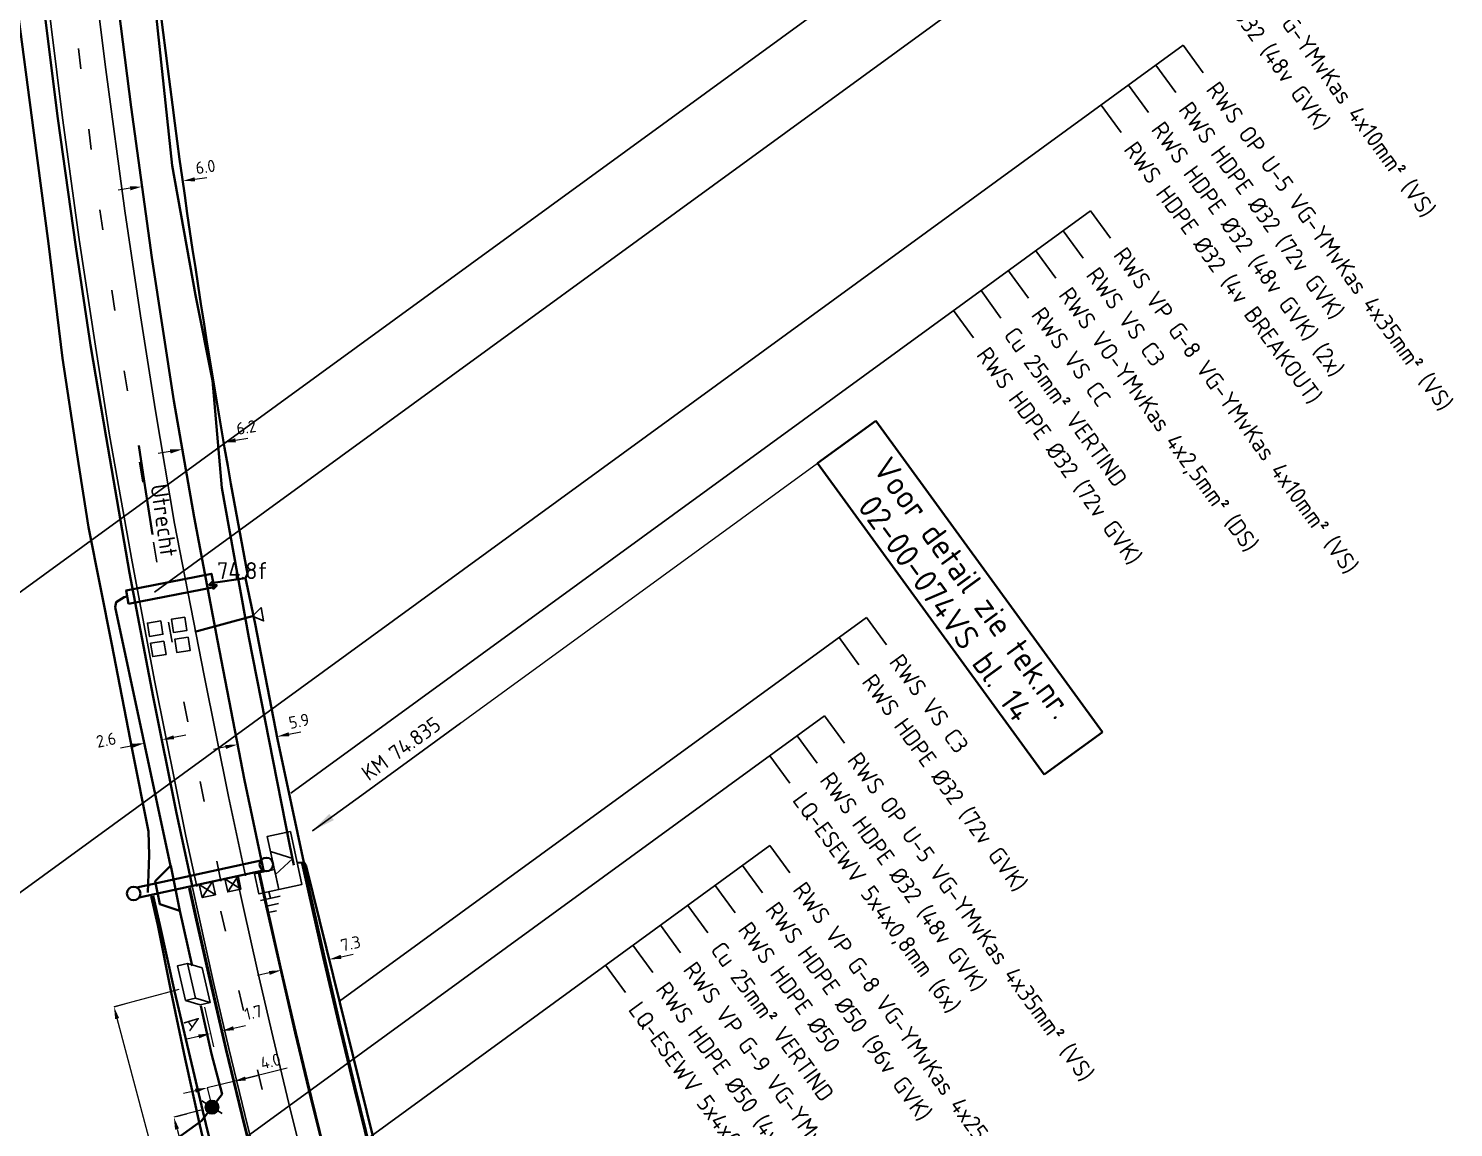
# Model space of a CAD drawing. Header units: metres. Extents: x 134219 to 139178, y 438661 to 444352.
# Drawn here: x 135683.4 to 135893.6, y 442884.6 to 443046.7 of the extents above; entities that cross this region are included whole.
import ezdxf
from ezdxf.enums import TextEntityAlignment as Align

# ---------------------------------------------------------------- set-up
doc = ezdxf.new("R2010")
doc.units = ezdxf.units.M
doc.linetypes.add('13strp', pattern=[4, 1, -3])
doc.linetypes.add('39strp', pattern=[12, 3, -9])
doc.layers.get('DEFPOINTS').update_dxf_attribs({"color": 193})
for name, color, linetype, lineweight in [('N-WE-AM-KILOMETRERING-S', 7, 'Continuous', 25), ('N-WE-KL-DATA-S', 10, 'Continuous', 25), ('N-WE-KL-DATA-T18', 1, 'Continuous', 18), ('N-WE-KL-DATA-T25', 7, 'Continuous', 25), ('N-WE-KL-DATA_GLASVEZEL_HULPSTUK-S', 90, 'Continuous', 25), ('N-WE-KL-ET_HULPSTUK_MOF-S', 10, 'Continuous', 25), ('N-WE-KL-ET_LS_OV-T35', 3, 'Continuous', 35), ('N-WE-KL-ET_LS_OV_KABEL-G', 10, 'KL-LS-OV-N', 35), ('N-WE-KL-ET_LS_OV_KABEL-M', 7, 'Continuous', 18), ('N-WE-KL-ET_LS_OV_KABEL-T25', 7, 'Continuous', 25), ('N-WE-KL-ET_MANTELBUIS-G', 10, 'Continuous', 35), ('N-WE-KL-MONITORING-S', 10, 'Continuous', 25), ('N-WE-KL-MONITORING-T18', 1, 'Continuous', 25), ('N-WE-VW-BEWEGWIJZERING_DRAAGCONSTRUCTIE_PORTAAL-G', 7, 'Continuous', 35), ('N-WE-VW-VS-S', 160, 'Continuous', 25), ('Utd-ondergr-bs', 8, 'Continuous', 35), ('Utd-ondergr-nw', 8, '13strp', 35), ('X-XX-AL-AANPIJLING-G', 7, 'Continuous', 18), ('X-XX-AL-AANPIJLING-S', 7, 'Continuous', 25)]:
    doc.layers.add(name, color=color, linetype=linetype, lineweight=lineweight)
for name, color, linetype in [('N-WE-KL-MONITORING-T25', 2, 'Continuous'), ('Utd-weg-bs', 8, 'Continuous'), ('Utd-weg-nw', 8, 'Continuous')]:
    doc.layers.add(name, color=color, linetype=linetype)
doc.styles.add('dtm a2ee v011$0$rtw_iso', font='NLCS-ISO.ttf')
doc.styles.add('ISO18', font='NLCS-ISO.ttf')
doc.styles.add('ISO25', font='NLCS-ISO.ttf')
doc.styles.add('NLCS-ISO', font='NLCS-ISO.ttf')
doc.styles.add('NLCS_18', font='NLCS-ISO.ttf', dxfattribs={"height": 1.8})
doc.linetypes.add('KL-LS-OV-N', pattern='A,4,-1,[103,NLCS.SHX,S=0.75,R=0,X=0,Y=0],-1,4,-1.5,["0V",Standard,S=1,R=0,X=0,Y=-0.5],-3', length=14.5)
doc.dimstyles.new('NLCS_t18_pijl_Dimension_l3_h1', dxfattribs={"dimtxt": 1.8, "dimasz": 1.8, "dimexe": 2, "dimexo": 2, "dimgap": 0.7, "dimtad": 1, "dimdec": 1, "dimzin": 0, "dimdsep": 46, "dimtxsty": 'NLCS_18', "dimcen": 2.5, "dimdle": 2, "dimclrd": 256, "dimclre": 256, "dimclrt": 256, "dimadec": 1, "dimazin": 0, "dimtfac": 1, "dimtdec": 1, "dimtofl": 0, "dimtmove": 1, "dimatfit": 0, "dimfxl": 0, "dimtolj": 1, "dimtzin": 0, "dimlwd": 18, "dimlwe": 18, "dimarcsym": 0})
doc.dimstyles.new('UTD', dxfattribs={"dimtxt": 1.8, "dimasz": 1.8, "dimexe": 0, "dimexo": 0, "dimgap": 0.5, "dimtad": 1, "dimdec": 1, "dimzin": 1, "dimdsep": 46, "dimtxsty": 'ISO18', "dimcen": 2.5, "dimclrd": 256, "dimclre": 256, "dimclrt": 1, "dimadec": 0, "dimazin": 0, "dimtfac": 1, "dimtdec": 1, "dimtmove": 0, "dimatfit": 3, "dimfxl": 0, "dimlwd": -1, "dimlwe": -1, "dimarcsym": 0})

# ---------------------------------------------------------------- blocks, each defined once
blk = doc.blocks.new('SKL-DATA_GLASVEZEL_KABELPUT_RECHTHOEKIG')
at = {"color": 0, "linetype": 'ByBlock'}
for points in [[(-3.75, -0.87), (-2.62, 1.08), (2.63, 1.08), (1.5, -0.87)], [(2.63, 1.08), (2.63, -0.42), (1.5, -2.37)], [(-3.75, -0.87), (1.5, -0.87), (1.5, -2.37), (-3.75, -2.37), (-3.75, -0.87)]]:
    blk.add_lwpolyline(points, dxfattribs=at)
at = {"layer": 'N-WE-KL-DATA-T18', "linetype": 'ByBlock', "style": 'NLCS-ISO', "flags": 1}
for tag, p in [('OMSCHRIJVING_LEGENDA', (-0.56, -8.32)), ('LOCATIE', (-0.56, -12.11)), ('TYPE_HANDHOLE', (-0.56, -15.89)), ('TYPE_GCO', (-0.56, -19.68)), ('BPS-CODERING', (-0.56, -23.46)), ('POSITIE_X', (-0.56, -27.24)), ('POSITIE_Y', (-0.56, -31.03)), ('OVERIGE_OPMERKING(EN)_1', (-0.56, -34.81)), ('OVERIGE_OPMERKING(EN)_2', (-0.56, -38.6))]:
    blk.add_attdef(tag, p, '', height=1.8, dxfattribs=at)
at = {"layer": 'N-WE-KL-DATA-T25', "linetype": 'ByBlock', "style": 'NLCS-ISO'}
blk.add_attdef('TYPE_SYMBOOL', text='', height=2.5, dxfattribs=at).set_placement((15.35, -0.13), align=Align.MIDDLE_CENTER)
blk = doc.blocks.new('SKL-ET_HULP_MOF_VERBINDING_HDPE-SO')
at = {"ltscale": 10}
h = blk.add_hatch(color=256, dxfattribs=at)
edge = h.paths.add_edge_path()
edge.add_arc((0, 0), 1, 0, 360)
blk.add_line((-1.25, -1.25), (1.25, 1.25))
blk.add_circle((0, 0), 1)
at = {"layer": 'N-WE-KL-MONITORING-T18', "style": 'ISO18', "flags": 1}
for tag, p in [('OMSCHRIJVING_LEGENDA', (0, -8.43)), ('LOCATIE', (0, -12.22)), ('VAN', (0, -16)), ('NAAR', (0, -19.78)), ('OVERIGE_OPMERKING(EN)_1', (0, -23.57)), ('OVERIGE_OPMERKING(EN)_2', (0, -27.35))]:
    blk.add_attdef(tag, p, '', height=1.8, dxfattribs=at)
at = {"layer": 'N-WE-KL-MONITORING-T25', "style": 'ISO25'}
blk.add_attdef('SOORT_KOPPELING', (0, 2.71), '', height=2.25, dxfattribs=at)
blk = doc.blocks.new('*D239')
at = {"layer": 'DEFPOINTS', "color": 0, "transparency": 16777216}
for p in [(135695.98, 442902.4), (135695.98, 442902.4), (135708.95, 442853.79)]:
    blk.add_point(p, dxfattribs=at)
at = {"layer": 'N-WE-KL-ET_LS_OV_KABEL-M', "lineweight": 18, "transparency": 16777216}
for p, q in [((135695.98, 442902.4), (135697.91, 442902.91)), ((135708.95, 442853.79), (135707.02, 442853.28))]:
    blk.add_line(p, q, dxfattribs=at)
at = {"layer": 'N-WE-KL-ET_LS_OV_KABEL-M', "linetype": 'Continuous', "lineweight": 18, "transparency": 16777216}
blk.add_line((135708.49, 442855.53), (135696.44, 442900.66), dxfattribs=at)
at = {"layer": 'N-WE-KL-ET_LS_OV_KABEL-M', "transparency": 16777216}
for points in [[(135696.73, 442900.74), (135696.15, 442900.58), (135695.98, 442902.4)], [(135708.78, 442855.61), (135708.2, 442855.45), (135708.95, 442853.79)]]:
    blk.add_solid(points, dxfattribs=at)
at = {"layer": 'N-WE-KL-ET_LS_OV_KABEL-M', "transparency": 16777216, "insert": (135704.01, 442878.51), "char_height": 1.8, "attachment_point": 5, "rotation": 284.9451, "style": 'NLCS_18'}
blk.add_mtext('\\A1;50.3', dxfattribs=at)
blk = doc.blocks.new('*D240')
at = {"layer": 'DEFPOINTS', "color": 0, "transparency": 16777216}
for p in [(135704.81, 442886.09, 1.48), (135713.13, 442854.91, 1.48), (135713.13, 442854.91)]:
    blk.add_point(p, dxfattribs=at)
at = {"layer": 'N-WE-KL-ET_LS_OV_KABEL-M', "lineweight": 18, "transparency": 16777216}
for p, q in [((135705.19, 442886.19), (135706.74, 442886.6)), ((135713.51, 442855.01), (135715.07, 442855.42))]:
    blk.add_line(p, q, dxfattribs=at)
at = {"layer": 'N-WE-KL-ET_LS_OV_KABEL-M', "linetype": 'Continuous', "lineweight": 18, "transparency": 16777216}
blk.add_line((135705.28, 442884.35), (135712.67, 442856.65), dxfattribs=at)
at = {"layer": 'N-WE-KL-ET_LS_OV_KABEL-M', "transparency": 16777216}
for points in [[(135705.57, 442884.43), (135704.99, 442884.27), (135704.81, 442886.09)], [(135712.96, 442856.72), (135712.38, 442856.57), (135713.13, 442854.91)]]:
    blk.add_solid(points, dxfattribs=at)
at = {"layer": 'N-WE-KL-ET_LS_OV_KABEL-M', "transparency": 16777216, "insert": (135710.52, 442870.91), "char_height": 1.8, "attachment_point": 5, "rotation": 284.9451, "style": 'NLCS_18'}
blk.add_mtext('\\A1;32.3', dxfattribs=at)
blk = doc.blocks.new('*D241')
at = {"layer": 'DEFPOINTS', "color": 0, "transparency": 16777216}
for p in [(135710.22, 442898.44), (135710.22, 442898.44), (135711.86, 442898.82)]:
    blk.add_point(p, dxfattribs=at)
at = {"layer": 'N-WE-KL-ET_LS_OV_KABEL-M', "linetype": 'Continuous', "lineweight": 18, "transparency": 16777216}
for p, q in [((135713.61, 442899.23), (135715.37, 442899.65)), ((135708.47, 442898.03), (135706.72, 442897.62))]:
    blk.add_line(p, q, dxfattribs=at)
at = {"layer": 'N-WE-KL-ET_LS_OV_KABEL-M', "lineweight": 18, "transparency": 16777216}
for p, q in [((135710.22, 442898.44), (135710.68, 442896.49)), ((135711.86, 442898.82), (135712.32, 442896.88))]:
    blk.add_line(p, q, dxfattribs=at)
at = {"layer": 'N-WE-KL-ET_LS_OV_KABEL-M', "transparency": 16777216}
for points in [[(135713.55, 442899.53), (135713.68, 442898.94), (135711.86, 442898.82)], [(135708.4, 442898.32), (135708.54, 442897.74), (135710.22, 442898.44)]]:
    blk.add_solid(points, dxfattribs=at)
at = {"layer": 'N-WE-KL-ET_LS_OV_KABEL-M', "transparency": 16777216, "insert": (135716.54, 442901.56), "char_height": 1.8, "attachment_point": 5, "rotation": 13.2074, "style": 'NLCS_18'}
blk.add_mtext('\\A1;1.7', dxfattribs=at)
blk = doc.blocks.new('*D242')
at = {"layer": 'DEFPOINTS', "color": 0, "transparency": 16777216}
for p in [(135713.63, 442891.39), (135709.74, 442890.44), (135709.74, 442890.44)]:
    blk.add_point(p, dxfattribs=at)
at = {"layer": 'N-WE-KL-ET_LS_OV_KABEL-M', "linetype": 'Continuous', "lineweight": 18, "transparency": 16777216}
for p, q in [((135721.51, 442893.32), (135713.63, 442891.39)), ((135713.63, 442891.39), (135709.74, 442890.44)), ((135715.38, 442891.82), (135717.13, 442892.24)), ((135707.99, 442890.01), (135706.25, 442889.59))]:
    blk.add_line(p, q, dxfattribs=at)
at = {"layer": 'N-WE-KL-ET_LS_OV_KABEL-M', "lineweight": 18, "transparency": 16777216}
for p, q in [((135713.63, 442891.39), (135714.1, 442889.45)), ((135709.74, 442890.44), (135710.22, 442888.5))]:
    blk.add_line(p, q, dxfattribs=at)
at = {"layer": 'N-WE-KL-ET_LS_OV_KABEL-M', "transparency": 16777216}
for points in [[(135715.31, 442892.11), (135715.45, 442891.53), (135713.63, 442891.39)], [(135707.92, 442890.31), (135708.07, 442889.72), (135709.74, 442890.44)]]:
    blk.add_solid(points, dxfattribs=at)
at = {"layer": 'N-WE-KL-ET_LS_OV_KABEL-M', "transparency": 16777216, "insert": (135719.06, 442894.36), "char_height": 1.8, "attachment_point": 5, "rotation": 13.7183, "style": 'NLCS_18'}
blk.add_mtext('\\A1;4.0', dxfattribs=at)
blk = doc.blocks.new('*D255')
at = {"layer": 'DEFPOINTS', "color": 0, "transparency": 16777216}
for p in [(135720.65, 442907.79), (135727.73, 442909.38), (135727.73, 442909.38)]:
    blk.add_point(p, dxfattribs=at)
at = {"layer": 'N-WE-KL-ET_LS_OV_KABEL-M', "lineweight": 18, "transparency": 16777216}
for p, q in [((135720.65, 442907.79), (135720.21, 442909.74)), ((135727.73, 442909.38), (135727.29, 442911.33))]:
    blk.add_line(p, q, dxfattribs=at)
at = {"layer": 'N-WE-KL-ET_LS_OV_KABEL-M', "linetype": 'Continuous', "lineweight": 18, "transparency": 16777216}
for p, q in [((135729.49, 442909.77), (135731.24, 442910.17)), ((135718.89, 442907.39), (135717.14, 442907))]:
    blk.add_line(p, q, dxfattribs=at)
at = {"layer": 'N-WE-KL-ET_LS_OV_KABEL-M', "transparency": 16777216}
for points in [[(135729.42, 442910.07), (135729.55, 442909.48), (135727.73, 442909.38)], [(135718.83, 442907.68), (135718.96, 442907.1), (135720.65, 442907.79)]]:
    blk.add_solid(points, dxfattribs=at)
at = {"layer": 'N-WE-KL-ET_LS_OV_KABEL-M', "transparency": 16777216, "insert": (135730.89, 442911.73), "char_height": 1.8, "attachment_point": 5, "rotation": 12.678, "style": 'NLCS_18'}
blk.add_mtext('\\A1;7.3', dxfattribs=at)
blk = doc.blocks.new('SVW-VS_KAST_OS DS_TUSSEN A POOT PORTAAL-SO')
blk.add_lwpolyline([(-4, 3.5), (4, 3.5), (4, 0), (-4, 0), (-4, 3.5)])
blk.add_lwpolyline([(-1.75, 0), (1.75, 0), (0, 3)], close=True)
blk = doc.blocks.new('SKL-MONITORING_MEETPUNT_AARDING')
for points in [[(-1.5, 1.5), (1.5, 1.5), (1.5, -1.5), (-1.5, -1.5), (-1.5, 1.5)], [(0, -1.5), (0, -2.5)], [(1.5, -2.5), (-1.5, -2.5)], [(1, -3.5), (-1, -3.5)], [(-0.5, -4.5), (0.5, -4.5)]]:
    blk.add_lwpolyline(points)
blk = doc.blocks.new('SKL-DATA_SIGNAALGEVER-SO')
blk.add_lwpolyline([(-1, 2), (-1, 0), (1, 0), (1, 2)], close=True)
blk = doc.blocks.new('SVW-VS_KAST_LUSKOPPELKAST-SO')
blk.add_lwpolyline([(0, 1.5), (-1, 0), (1, 0)], close=True)
blk = doc.blocks.new('SAL-AM_KILOMETRERING-SO (1)')
blk.add_lwpolyline([(10, 0), (19, 0), (37, 0)])
at = {"style": 'NLCS-ISO'}
blk.add_text('KM', height=2.25, dxfattribs=at).set_placement((21, 1))
blk.add_attdef('KM', (26, 1), '', height=2.25, dxfattribs=at)
blk = doc.blocks.new('SKL-DATA_SIGNAALGEVER_STATISCH-SO')
blk.add_lwpolyline([(0, 1), (0, -1), (2, -1), (2, 1)], close=True)
for points in [[(2, 1), (0, -1)], [(0, 1), (2, -1)]]:
    blk.add_lwpolyline(points)
blk = doc.blocks.new('dtm a2ee v011$0$hecto-flat-141')
at = {"layer": 'Utd-ondergr-bs'}
for p, q in [((0, 0.625), (-0.625, 0)), ((-0.625, 0), (0.625, 0)), ((0, -0.625), (0, 0.625)), ((0.625, 0), (0, -0.625))]:
    blk.add_line(p, q, dxfattribs=at)
blk = doc.blocks.new('*D620')
at = {"layer": 'DEFPOINTS', "color": 0, "transparency": 16777216}
for p in [(135700.14, 443023.41), (135700.14, 443023.41), (135706.11, 443024.24)]:
    blk.add_point(p, dxfattribs=at)
at = {"layer": 'N-WE-KL-ET_LS_OV_KABEL-M', "lineweight": 18, "transparency": 16777216}
for p, q in [((135700.14, 443023.41), (135699.86, 443025.39)), ((135706.11, 443024.24), (135705.83, 443026.23))]:
    blk.add_line(p, q, dxfattribs=at)
at = {"layer": 'N-WE-KL-ET_LS_OV_KABEL-M', "linetype": 'Continuous', "lineweight": 18, "transparency": 16777216}
for p, q in [((135698.36, 443023.16), (135696.57, 443022.91)), ((135707.9, 443024.49), (135709.68, 443024.74))]:
    blk.add_line(p, q, dxfattribs=at)
at = {"layer": 'N-WE-KL-ET_LS_OV_KABEL-M', "transparency": 16777216}
for points in [[(135698.31, 443023.45), (135698.4, 443022.86), (135700.14, 443023.41)], [(135707.85, 443024.79), (135707.94, 443024.2), (135706.11, 443024.24)]]:
    blk.add_solid(points, dxfattribs=at)
at = {"layer": 'N-WE-KL-ET_LS_OV_KABEL-M', "transparency": 16777216, "insert": (135709.47, 443026.33), "char_height": 1.8, "attachment_point": 5, "rotation": 7.9811, "style": 'NLCS_18'}
blk.add_mtext('\\A1;6.0', dxfattribs=at)
blk = doc.blocks.new('*D621')
at = {"layer": 'DEFPOINTS', "color": 0, "transparency": 16777216}
for p in [(135712.15, 442985.69), (135706.05, 442984.64), (135706.05, 442984.64)]:
    blk.add_point(p, dxfattribs=at)
at = {"layer": 'N-WE-KL-ET_LS_OV_KABEL-M', "lineweight": 18, "transparency": 16777216}
for p, q in [((135712.15, 442985.69), (135712.49, 442983.72)), ((135706.05, 442984.64), (135706.39, 442982.67))]:
    blk.add_line(p, q, dxfattribs=at)
at = {"layer": 'N-WE-KL-ET_LS_OV_KABEL-M', "linetype": 'Continuous', "lineweight": 18, "transparency": 16777216}
for p, q in [((135713.92, 442986), (135715.7, 442986.31)), ((135704.28, 442984.33), (135702.5, 442984.02))]:
    blk.add_line(p, q, dxfattribs=at)
at = {"layer": 'N-WE-KL-ET_LS_OV_KABEL-M', "transparency": 16777216}
for points in [[(135713.87, 442986.29), (135713.97, 442985.7), (135712.15, 442985.69)], [(135704.23, 442984.63), (135704.33, 442984.03), (135706.05, 442984.64)]]:
    blk.add_solid(points, dxfattribs=at)
at = {"layer": 'N-WE-KL-ET_LS_OV_KABEL-M', "transparency": 16777216, "insert": (135715.49, 442987.89), "char_height": 1.8, "attachment_point": 5, "rotation": 9.8142, "style": 'NLCS_18'}
blk.add_mtext('\\A1;6.2', dxfattribs=at)
blk = doc.blocks.new('*D622')
at = {"layer": 'DEFPOINTS', "color": 0, "transparency": 16777216}
for p in [(135700.46, 442941.28), (135700.46, 442941.28), (135703.03, 442941.8)]:
    blk.add_point(p, dxfattribs=at)
at = {"layer": 'N-WE-KL-ET_LS_OV_KABEL-M', "lineweight": 18, "transparency": 16777216}
for p, q in [((135700.46, 442941.28), (135700.86, 442939.32)), ((135703.03, 442941.8), (135703.43, 442939.84))]:
    blk.add_line(p, q, dxfattribs=at)
at = {"layer": 'N-WE-KL-ET_LS_OV_KABEL-M', "linetype": 'Continuous', "lineweight": 18, "transparency": 16777216}
for p, q in [((135704.8, 442942.16), (135706.56, 442942.51)), ((135698.7, 442940.92), (135696.94, 442940.57))]:
    blk.add_line(p, q, dxfattribs=at)
at = {"layer": 'N-WE-KL-ET_LS_OV_KABEL-M', "transparency": 16777216}
for points in [[(135698.64, 442941.22), (135698.76, 442940.63), (135700.46, 442941.28)], [(135704.74, 442942.45), (135704.86, 442941.86), (135703.03, 442941.8)]]:
    blk.add_solid(points, dxfattribs=at)
at = {"layer": 'N-WE-KL-ET_LS_OV_KABEL-M', "transparency": 16777216, "insert": (135694.82, 442941.77), "char_height": 1.8, "attachment_point": 5, "rotation": 11.4137, "style": 'NLCS_18'}
blk.add_mtext('\\A1;2.6', dxfattribs=at)
blk = doc.blocks.new('*D623')
at = {"layer": 'DEFPOINTS', "color": 0, "transparency": 16777216}
for p in [(135714.21, 442941.09), (135714.21, 442941.09), (135720.03, 442942.26)]:
    blk.add_point(p, dxfattribs=at)
at = {"layer": 'N-WE-KL-ET_LS_OV_KABEL-M', "lineweight": 18, "transparency": 16777216}
for p, q in [((135720.03, 442942.26), (135719.63, 442944.22)), ((135714.21, 442941.09), (135713.81, 442943.05))]:
    blk.add_line(p, q, dxfattribs=at)
at = {"layer": 'N-WE-KL-ET_LS_OV_KABEL-M', "linetype": 'Continuous', "lineweight": 18, "transparency": 16777216}
for p, q in [((135721.79, 442942.62), (135723.56, 442942.98)), ((135712.44, 442940.73), (135710.68, 442940.38))]:
    blk.add_line(p, q, dxfattribs=at)
at = {"layer": 'N-WE-KL-ET_LS_OV_KABEL-M', "transparency": 16777216}
for points in [[(135712.39, 442941.03), (135712.5, 442940.44), (135714.21, 442941.09)], [(135721.74, 442942.91), (135721.85, 442942.33), (135720.03, 442942.26)]]:
    blk.add_solid(points, dxfattribs=at)
at = {"layer": 'N-WE-KL-ET_LS_OV_KABEL-M', "transparency": 16777216, "insert": (135723.27, 442944.55), "char_height": 1.8, "attachment_point": 5, "rotation": 11.4137, "style": 'NLCS_18'}
blk.add_mtext('\\A1;5.9', dxfattribs=at)

msp = doc.modelspace()

# ---------------------------------------------------------------- linework, layer by layer
at = {"layer": 'N-WE-KL-ET_LS_OV-T35'}
for p, q in [((135799.74, 442982.6), (135808.36, 442988.87)), ((135808.36, 442988.87), (135841.82, 442942.93)), ((135799.74, 442982.6), (135833.2, 442936.65)), ((135833.2, 442936.65), (135841.82, 442942.93))]:
    msp.add_line(p, q, dxfattribs=at)
at = {"layer": 'N-WE-KL-ET_LS_OV_KABEL-G', "flags": 128}
msp.add_lwpolyline([(135698.17, 443333.66, 0.016964), (135693.22, 443233.07, 0.016724), (135694.63, 443150.64, 0.017966), (135702.59, 443051.51, 0.017388), (135715.66, 442966.3), (135715.36, 442965.63)], format="xyb", dxfattribs=at)
for points, elevation in [([(135710.62, 442964.97), (135715.36, 442965.63), (135716.8, 442958.91), (135720.11, 442941.87), (135724, 442923.71), (135723.02, 442923.62)], 2.07), ([(135697.93, 442962.93), (135697.49, 442962.86), (135696.31, 442962.11), (135696.17, 442961.37), (135704.33, 442923.21), (135702.07, 442920.91), (135702.76, 442917.54), (135705.69, 442916.56), (135707.5, 442908.43)], 2.21), ([(135705.69, 442916.56), (135705.7, 442916.57), (135704.35, 442923.21), (135704.33, 442923.21)], 2.06), ([(135724, 442923.71), (135724.32, 442923.17), (135740.23, 442858.83), (135751.12, 442819.85), (135747.61, 442818.6)], 2.07), ([(135708.8, 442902.54), (135710.37, 442895.47), (135711.93, 442889.51), (135708.88, 442885.59), (135695.39, 442875.85), (135682.67, 442869.8), (135676.17, 442866.1), (135674.98, 442865.6), (135665.86, 442859.3)], 2.21)]:
    msp.add_lwpolyline(points, dxfattribs=dict(at, elevation=elevation))
msp.add_lwpolyline([(135707.89, 442957.73), (135716.39, 442960.03)], dxfattribs=at)
at = {"layer": 'N-WE-KL-ET_LS_OV_KABEL-M'}
for points in [[(135705.54, 442904.95), (135695.98, 442902.4)], [(135709.31, 442902.32), (135710.22, 442898.44)]]:
    msp.add_lwpolyline(points, dxfattribs=at)
at = {"layer": 'N-WE-KL-ET_LS_OV_KABEL-M', "elevation": 1.48}
for points in [[(135709.74, 442890.44), (135710.08, 442889.07)], [(135708.8, 442887.15), (135704.81, 442886.09)]]:
    msp.add_lwpolyline(points, dxfattribs=at)
at = {"layer": 'N-WE-KL-ET_MANTELBUIS-G', "flags": 128}
msp.add_lwpolyline([(135698.14, 442961.87), (135710.75, 442964.32), (135710.36, 442966.28), (135697.76, 442963.83)], close=True, dxfattribs=at)
at = {"layer": 'N-WE-VW-BEWEGWIJZERING_DRAAGCONSTRUCTIE_PORTAAL-G'}
for points in [[(135717.66, 442923.99), (135699.36, 442919.99)], [(135717.98, 442922.53), (135699.68, 442918.53)]]:
    msp.add_lwpolyline(points, dxfattribs=at)
for centre in [(135718.46, 442923.4), (135698.87, 442919.12)]:
    msp.add_circle(centre, 1, dxfattribs=at)
at = {"layer": 'Utd-ondergr-bs', "flags": 128}
for points in [[(135706.14, 443366.05), (135703.34, 443341.01), (135701.14, 443315.12), (135699.07, 443286.93), (135698.87, 443261.26), (135697.92, 443230.36), (135696.76, 443223.54), (135695.3, 443203.08), (135695.12, 443180.86), (135695.84, 443157.48), (135694.82, 443132.84), (135696.49, 443106.51), (135699.27, 443079.8), (135701.73, 443053.38), (135704.57, 443026.53), (135707.99, 443007.41), (135710.51, 442994.82)], [(135693.55, 443359.01), (135691.38, 443337.74), (135689.76, 443315.56), (135688.52, 443293.76), (135687.52, 443271.59), (135686.84, 443251.17), (135686.41, 443225.59), (135686.61, 443199.08), (135687.11, 443172.68), (135687.86, 443150.52), (135689.36, 443126.8), (135691.01, 443105.18), (135693.1, 443081.61), (135695.77, 443056.78), (135698.53, 443035.12), (135701.57, 443012.97), (135704.81, 442991.79)], [(135682.18, 443352.64), (135680.13, 443330.21), (135678.45, 443305.57), (135677.03, 443280.57), (135676.26, 443260), (135675.84, 443236.13), (135675.68, 443212.8), (135675.93, 443193.81), (135676.44, 443172.97), (135677.28, 443149.63), (135678.55, 443127.35), (135680.11, 443105.68), (135681.63, 443087.44), (135683.22, 443071.42), (135685.22, 443053.12), (135687.71, 443033.48), (135690.35, 443014.52), (135692.53, 443000.01), (135694.8, 442986.45)], [(135667.45, 443280.8), (135668.89, 443273.36), (135669.42, 443260.65), (135669.57, 443246.12), (135670.7, 443227.96), (135671.59, 443206.6), (135672.23, 443182.21), (135673.33, 443158.25), (135674.01, 443139.17), (135675.66, 443116.92), (135677.54, 443093.69), (135679.4, 443071.53), (135681.54, 443051.15), (135684.13, 443031.36), (135686.32, 443015.04), (135688.39, 442998.1), (135690.48, 442984.15)], [(135722.5, 442923.29), (135721.88, 442926.38), (135715.86, 442956.87), (135711.91, 442978.96), (135710.51, 442994.82)], [(135718.08, 442922.33), (135715.22, 442935.85), (135711.25, 442956.42), (135707.79, 442974.62), (135704.81, 442991.79)], [(135707.58, 442920.03), (135705.22, 442930.96), (135701.75, 442948.14), (135698.27, 442966.44), (135694.8, 442986.45)], [(135700.95, 442919.24), (135701.18, 442924.78), (135701.09, 442928.28), (135698.64, 442940.35), (135695.67, 442955.87), (135692.21, 442973.15), (135690.48, 442984.15)], [(135699.63, 442985.2), (135700.45, 442979.97), (135701.68, 442972.1)]]:
    msp.add_lwpolyline(points, dxfattribs=at)
at = {"layer": 'Utd-ondergr-nw', "linetype": 'Continuous', "flags": 128}
for points in [[(135727.43, 442879.28), (135725.04, 442888.91), (135722.72, 442898.57), (135720.47, 442908.24), (135718.29, 442917.92), (135717.36, 442922.17)], [(135727.5, 442879.29), (135725.11, 442888.93), (135722.79, 442898.58), (135720.54, 442908.25), (135718.36, 442917.94), (135717.43, 442922.18)], [(135733.78, 442880.88), (135731.41, 442890.47), (135729.1, 442900.08), (135726.86, 442909.7), (135724.68, 442919.34), (135723.76, 442923.56)], [(135733.9, 442880.9), (135731.54, 442890.5), (135729.24, 442900.11), (135727.01, 442909.74), (135724.85, 442919.38), (135723.93, 442923.6)], [(135710.97, 442875.13), (135708.62, 442884.91), (135706.46, 442894.72), (135704.42, 442904.56), (135702.46, 442914.42), (135701.48, 442918.7)], [(135711.96, 442875.38), (135709.55, 442885.13), (135707.2, 442894.9), (135704.92, 442904.68), (135702.72, 442914.48), (135701.77, 442918.77)], [(135717.23, 442876.71), (135714.82, 442886.42), (135712.49, 442896.15), (135710.22, 442905.89), (135708.02, 442915.65), (135707.08, 442919.92)], [(135717.3, 442876.73), (135714.89, 442886.44), (135712.55, 442896.16), (135710.29, 442905.91), (135708.09, 442915.66), (135707.15, 442919.94)]]:
    msp.add_lwpolyline(points, dxfattribs=at)
at = {"layer": 'Utd-weg-bs', "flags": 128}
for points in [[(135690.52, 443357.31), (135688.76, 443338.08), (135687.49, 443322.78), (135686.29, 443305.01), (135685.27, 443286.29), (135684.38, 443266.5), (135683.84, 443246.35), (135683.56, 443224.22), (135683.63, 443204.27), (135684.06, 443178.93), (135684.68, 443159.69), (135685.91, 443135.32), (135687.47, 443111.5), (135688.95, 443093.85), (135690.67, 443076.41), (135692.88, 443056.04), (135694.76, 443040.68), (135697.6, 443019.82), (135699.9, 443004.36), (135702.12, 442990.35)], [(135682.79, 443352.98), (135680.72, 443330.1), (135679, 443305.36), (135677.65, 443279.95), (135676.88, 443259.83), (135676.36, 443235.32), (135676.33, 443212.75), (135676.46, 443193.77), (135676.99, 443173.35), (135677.82, 443149), (135679.09, 443127.73), (135680.61, 443106.35), (135682.21, 443087.53), (135683.82, 443071.66), (135685.85, 443053.83), (135688.36, 443033.58), (135690.84, 443015.59), (135693.23, 442999.89), (135695.33, 442986.74)], [(135715.38, 442921.74), (135712.87, 442933.45), (135709.27, 442951.28), (135704.91, 442973.69), (135702.12, 442990.35)], [(135708.2, 442920.17), (135706.6, 442927.58), (135701.98, 442950.28), (135698.68, 442968.03), (135695.33, 442986.74)]]:
    msp.add_lwpolyline(points, dxfattribs=at)
at = {"layer": 'Utd-weg-bs', "linetype": '39strp', "flags": 128}
for points in [[(135686.57, 443355.1), (135684.86, 443336.3), (135683.37, 443316.74), (135681.93, 443292.71), (135680.75, 443268.36), (135680.15, 443243.58), (135679.87, 443219.62), (135680.11, 443195.45), (135680.64, 443171.26), (135681.52, 443147.06), (135683.03, 443122.7), (135684.83, 443098.82), (135687.17, 443074.52), (135689.85, 443050.57), (135692.95, 443026.39), (135696.54, 443002.22), (135698.71, 442988.54)], [(135711.75, 442920.94), (135707.15, 442943.02), (135702.66, 442966.02), (135698.71, 442988.54)]]:
    msp.add_lwpolyline(points, dxfattribs=at)
at = {"layer": 'Utd-weg-nw', "linetype": '39strp', "flags": 128}
msp.add_lwpolyline([(135882.33, 442492.6), (135882.25, 442492.72), (135877.09, 442501.3), (135871.96, 442509.91), (135866.88, 442518.54), (135861.85, 442527.21), (135858.65, 442532.78), (135856.91, 442535.84), (135852.26, 442544.42), (135847.45, 442553.17), (135842.71, 442561.94), (135838.03, 442570.75), (135833.52, 442579.38), (135833.41, 442579.6), (135828.88, 442588.48), (135825.37, 442595.48), (135824.41, 442597.4), (135820.01, 442606.36), (135818.32, 442609.82), (135815.66, 442615.34), (135811.39, 442624.35), (135807.18, 442633.4), (135803.87, 442640.62), (135803.03, 442642.47), (135798.95, 442651.57), (135794.93, 442660.71), (135792.92, 442665.34), (135790.98, 442669.87), (135787.09, 442679.06), (135783.27, 442688.27), (135782.45, 442690.27), (135779.51, 442697.51), (135775.83, 442706.78), (135772.2, 442716.08), (135768.65, 442725.4), (135765.16, 442734.75), (135761.74, 442744.12), (135758.38, 442753.52), (135755.09, 442762.94), (135751.87, 442772.38), (135748.72, 442781.84), (135745.63, 442791.33), (135742.62, 442800.84), (135739.67, 442810.37), (135736.78, 442819.92), (135733.97, 442829.49), (135731.23, 442839.09), (135728.55, 442848.7), (135725.94, 442858.33), (135723.4, 442867.98), (135720.93, 442877.64), (135718.53, 442887.33), (135716.2, 442897.03), (135713.94, 442906.74), (135711.75, 442916.48), (135710.81, 442920.74)], dxfattribs=at)
at = {"layer": 'Utd-weg-nw', "linetype": 'Continuous', "flags": 128}
for points in [[(135724.18, 442878.46), (135721.79, 442888.12), (135719.46, 442897.8), (135717.21, 442907.49), (135715.02, 442917.2), (135714.08, 442921.45)], [(135717.69, 442876.82), (135715.28, 442886.53), (135712.94, 442896.25), (135710.68, 442906), (135708.48, 442915.75), (135707.54, 442920.02)]]:
    msp.add_lwpolyline(points, dxfattribs=at)
at = {"layer": 'X-XX-AL-AANPIJLING-S'}
for p, q in [((135851.43, 443072.45), (135701.95, 442963.58)), ((135853.72, 443044.26), (135611.59, 442867.92)), ((135856.66, 443040.22), (135853.72, 443044.26)), ((135852.62, 443037.28), (135849.68, 443041.32)), ((135848.58, 443034.34), (135845.64, 443038.38)), ((135844.54, 443031.39), (135841.6, 443035.43)), ((135840.06, 443019.83), (135722.09, 442933.92)), ((135843, 443015.79), (135840.06, 443019.83)), ((135838.96, 443012.85), (135836.01, 443016.89)), ((135834.92, 443009.91), (135831.97, 443013.95)), ((135830.88, 443006.96), (135827.93, 443011)), ((135826.83, 443004.02), (135823.89, 443008.06)), ((135822.79, 443001.08), (135819.85, 443005.12)), ((135806.98, 442959.82), (135729.26, 442903.21)), ((135809.93, 442955.78), (135806.98, 442959.82)), ((135805.88, 442952.83), (135802.94, 442956.87)), ((135800.8, 442945.33), (135647.39, 442833.6)), ((135803.74, 442941.29), (135800.8, 442945.33)), ((135799.7, 442938.34), (135796.76, 442942.39)), ((135795.66, 442935.4), (135792.72, 442939.44)), ((135792.75, 442926.19), (135628.94, 442806.89)), ((135795.69, 442922.15), (135792.75, 442926.19)), ((135791.65, 442919.21), (135788.71, 442923.25)), ((135787.61, 442916.27), (135784.67, 442920.31)), ((135783.57, 442913.32), (135780.62, 442917.36)), ((135779.53, 442910.38), (135776.58, 442914.42)), ((135775.49, 442907.44), (135772.54, 442911.48)), ((135771.44, 442904.49), (135768.5, 442908.53))]:
    msp.add_line(p, q, dxfattribs=at)
msp.add_lwpolyline([(135629.12, 442887.41), (135611.24, 442911.97), (135811.81, 443058.05)], dxfattribs=at)

# ---------------------------------------------------------------- block references
at = {"layer": 'N-WE-AM-KILOMETRERING-S'}
ref = msp.add_blockref('SAL-AM_KILOMETRERING-SO (1)', (135717.17, 442922.46), dxfattribs=dict(at, rotation=36.06599604242454))
ref.add_attrib('KM', '74.835', (135737.6, 442938.57), dxfattribs={"layer": 'N-WE-KL-MONITORING-T25', "height": 2.25, "rotation": 36.066, "style": 'ISO25'})
at = {"layer": 'N-WE-KL-DATA-S', "rotation": 282.3197218044769}
for p in [(135709.54, 442920.68), (135713.31, 442921.51)]:
    msp.add_blockref('SKL-DATA_SIGNAALGEVER_STATISCH-SO', p, dxfattribs=at)
at = {"layer": 'N-WE-KL-DATA_GLASVEZEL_HULPSTUK-S', "extrusion": (0.005989, 0.001397, 0.999981)}
ref = msp.add_blockref('SKL-DATA_GLASVEZEL_KABELPUT_RECHTHOEKIG', (135706.08, 442903.77, 1431.69), dxfattribs=dict(at, rotation=283.133885970967))
ref.add_attrib('TYPE_SYMBOOL', 'A', (135703.66, 442898.61, 1434), dxfattribs={"layer": 'N-WE-KL-MONITORING-T25', "extrusion": (0.005989, 0.001397, 0.999981), "height": 2.25, "rotation": 306.066, "style": 'ISO25'})
at = {"layer": 'N-WE-KL-ET_HULPSTUK_MOF-S', "rotation": 103.6596450204306}
msp.add_blockref('SKL-ET_HULP_MOF_VERBINDING_HDPE-SO', (135710.44, 442887.59, 1.48), dxfattribs=at)
at = {"layer": 'N-WE-KL-MONITORING-S', "rotation": 12.33315493513803}
msp.add_blockref('SKL-MONITORING_MEETPUNT_AARDING', (135718.51, 442920.85), dxfattribs=at)
at = {"layer": 'N-WE-VW-VS-S'}
for name, p, rotation in [('SVW-VS_KAST_LUSKOPPELKAST-SO', (135717.86, 442960.32), 101.0210931559317), ('SKL-DATA_SIGNAALGEVER-SO', (135701.06, 442958.02), 279.2615591880807), ('SKL-DATA_SIGNAALGEVER-SO', (135704.61, 442958.6), 279.2615591880807), ('SKL-DATA_SIGNAALGEVER-SO', (135701.54, 442955.06), 279.2615591880807), ('SKL-DATA_SIGNAALGEVER-SO', (135705.1, 442955.64), 279.2615591880807), ('SVW-VS_KAST_OS DS_TUSSEN A POOT PORTAAL-SO', (135719.44, 442923.62), 282.3331549331528)]:
    msp.add_blockref(name, p, dxfattribs=dict(at, rotation=rotation))
at = {"layer": 'Utd-ondergr-bs'}
msp.add_blockref('dtm a2ee v011$0$hecto-flat-141', (135710.59, 442964.63), dxfattribs=at)

# ---------------------------------------------------------------- texts
at = {"layer": 'N-WE-KL-ET_LS_OV-T35', "style": 'NLCS-ISO'}
for s, p in [('Voor detail zie tek.nr.', (135821.34, 442963.17)), ('02-00-074VS bl. 14', (135817.21, 442960.16))]:
    msp.add_text(s, height=3.5, rotation=306.066, dxfattribs=at).set_placement(p, align=Align.CENTER)
at = {"layer": 'N-WE-KL-ET_LS_OV_KABEL-T25', "style": 'NLCS-ISO'}
for s, p in [('RWS VP G-8 VG-YMvKas 4x10mm² (VS)', (135855.68, 443066.62)), ('RWS HDPE Ø32 (48v GVK)', (135851.64, 443063.68)), ('RWS OP U-5 VG-YMvKas 4x35mm² (VS)', (135857.97, 443038.44)), ('RWS HDPE Ø32 (72v GVK)', (135853.92, 443035.49)), ('RWS HDPE Ø32 (48v GVK) (2x)', (135849.88, 443032.55)), ('RWS HDPE Ø32 (4v BREAKOUT)', (135845.84, 443029.61)), ('RWS VP G-8 VG-YMvKas 4x10mm² (VS)', (135844.3, 443014.01)), ('RWS VS C3', (135840.26, 443011.06)), ('RWS VO-YMvKas 4x2,5mm² (DS)', (135836.22, 443008.12)), ('RWS VS CC', (135832.18, 443005.18)), ('Cu 25mm² VERTIND', (135828.13, 443002.23)), ('RWS HDPE Ø32 (72v GVK)', (135824.09, 442999.29)), ('RWS VS C3', (135811.23, 442953.99)), ('RWS HDPE Ø32 (72v GVK)', (135807.19, 442951.05)), ('RWS OP U-5 VG-YMvKas 4x35mm² (VS)', (135805.04, 442939.5)), ('RWS HDPE Ø32 (48v GVK)', (135801, 442936.56)), ('LQ-ESEWV 5x4x0,8mm (6x)', (135796.96, 442933.61)), ('RWS VP G-8 VG-YMvKas 4x25mm² (VS)', (135796.99, 442920.37)), ('RWS HDPE Ø50 (96v GVK)', (135792.95, 442917.42)), ('RWS HDPE Ø50', (135788.91, 442914.48)), ('Cu 25mm² VERTIND', (135784.87, 442911.54)), ('RWS VP G-9 VG-YMvKas 4x16mm² (VS)', (135780.83, 442908.59)), ('RWS HDPE Ø50 (4v BREAKOUT)', (135776.79, 442905.65)), ('LQ-ESEWV 5x4x0,8mm (6x)', (135772.74, 442902.71))]:
    msp.add_text(s, height=2.5, rotation=306.066, dxfattribs=at).set_placement(p, align=Align.MIDDLE_LEFT)
at = {"layer": 'Utd-ondergr-bs', "style": 'dtm a2ee v011$0$rtw_iso'}
msp.add_text('Utrecht', height=2.5, rotation=278.1783, dxfattribs=at).set_placement((135701.34, 442979.35))
at = {"layer": 'Utd-ondergr-bs', "color": 7, "style": 'dtm a2ee v011$0$rtw_iso'}
msp.add_text('74.8f', height=2.5, dxfattribs=at).set_placement((135711.18, 442965.5))

# ---------------------------------------------------------------- dimensions: what is measured, and where the dimension line sits
at = {"layer": 'N-WE-KL-ET_LS_OV_KABEL-M'}
for base, p1, p2, angle, picture, middle in [((135700.14, 443023.41), (135706.11, 443024.24), (135700.14, 443023.41), 187.9811, '*D620', (135709.69, 443024.75)), ((135706.05, 442984.64), (135712.15, 442985.69), (135706.05, 442984.64), 189.8142, '*D621', (135715.76, 442986.32)), ((135714.21, 442941.09), (135720.03, 442942.26), (135714.21, 442941.09), 191.4137, '*D623', (135723.58, 442942.98)), ((135700.46, 442941.28), (135703.03, 442941.8), (135700.46, 442941.28), 191.4137, '*D622', (135695.14, 442940.21)), ((135727.73, 442909.38), (135720.65, 442907.79), (135727.73, 442909.38), 12.678, '*D255', (135731.24, 442910.17)), ((135710.22, 442898.44), (135711.86, 442898.82), (135710.22, 442898.44), 193.2074, '*D241', (135716.91, 442900.01)), ((135709.74, 442890.44), (135713.63, 442891.39), (135709.74, 442890.44), 193.7183, '*D242', (135719.44, 442892.81))]:
    dim = msp.add_linear_dim(base=base, p1=p1, p2=p2, angle=angle, dimstyle='NLCS_t18_pijl_Dimension_l3_h1', dxfattribs=at)
    dim.commit()
    dim.dimension.update_dxf_attribs({"geometry": picture, "text_midpoint": middle, "dimtype": 161})
for p1, p2, picture, middle in [((135708.95, 442853.79), (135695.98, 442902.4), '*D239', (135704.01, 442878.51)), ((135704.81, 442886.09, 1.48), (135713.13, 442854.91, 1.48), '*D240', (135710.52, 442870.91))]:
    dim = msp.add_aligned_dim(p1=p1, p2=p2, distance=0, dimstyle='NLCS_t18_pijl_Dimension_l3_h1', dxfattribs=at)
    dim.commit()
    dim.dimension.update_dxf_attribs({"geometry": picture, "text_midpoint": middle})

# ---------------------------------------------------------------- leaders
at = {"layer": 'X-XX-AL-AANPIJLING-G'}
msp.add_leader([(135725.25, 442928.35), (135799.74, 442982.6)], dimstyle='UTD', override={"dimasz": 3.5, "dimfxl": 0}, dxfattribs=at)

doc.saveas('drawing.dxf')
